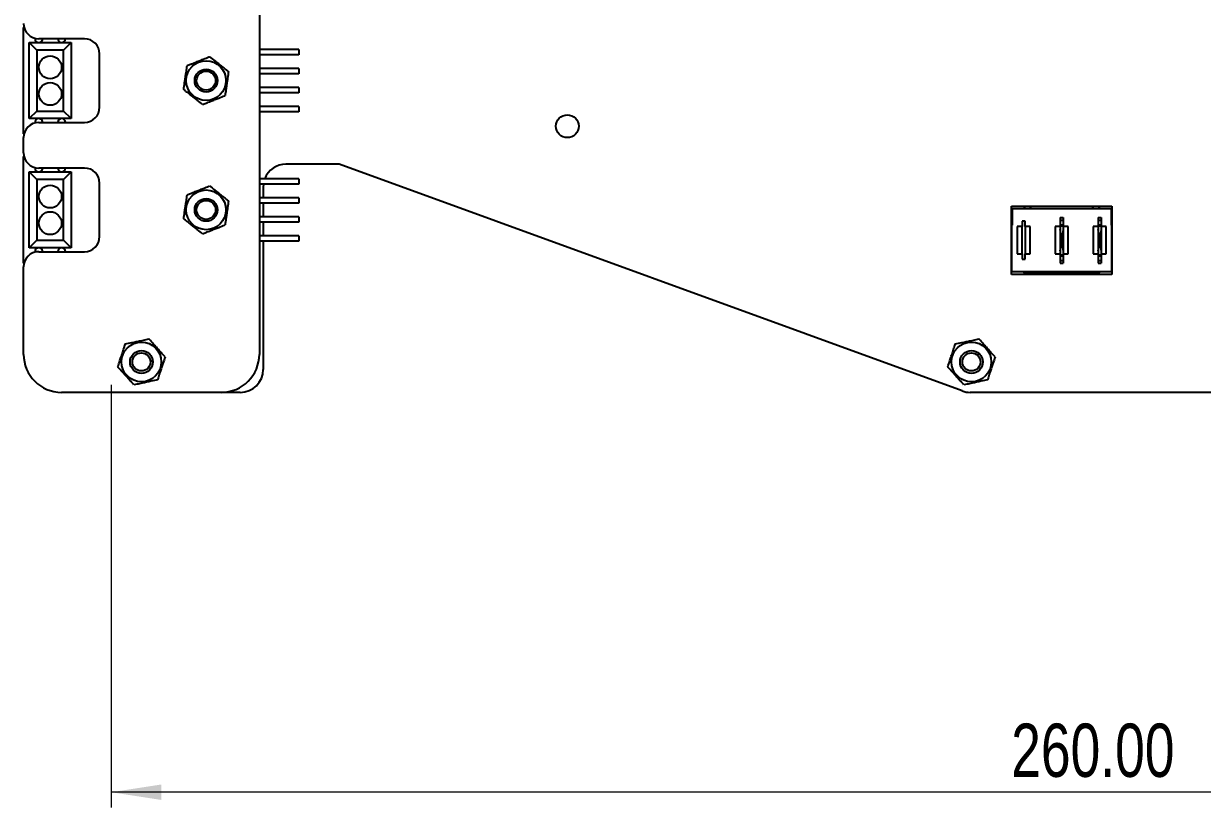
# Model space of a CAD drawing. Header units: millimetres. Extents: x 53 to 376, y 29 to 265.
# Drawn here: x 54.7 to 132.2, y 29.1 to 80.6 of the extents above; entities that cross this region are included whole.
import ezdxf

# ---------------------------------------------------------------- set-up
doc = ezdxf.new("R2010")
doc.units = ezdxf.units.MM
doc.styles.add('SLDTEXTSTYLE0', font='TXT', dxfattribs={"width": 0.75})
doc.dimstyles.new('SLDDIMSTYLE0', dxfattribs={"dimtxt": 3.5, "dimasz": 3.302, "dimexe": 0, "dimexo": 0.0625, "dimgap": 0.875, "dimtad": 1, "dimlfac": 2, "dimrnd": 1e-09, "dimzin": 4, "dimdsep": 46, "dimtxsty": 'SLDTEXTSTYLE0', "dimsah": 1, "dimcen": 0.09, "dimadec": 0, "dimazin": 1, "dimtfac": 1, "dimtofl": 0, "dimtmove": 0, "dimatfit": 3, "dimfxl": 0, "dimfrac": 2, "dimtolj": 1, "dimtzin": 12, "dimarcsym": 0})

# ---------------------------------------------------------------- blocks, each defined once
blk = doc.blocks.new('_D_7')
at = {"color": 7, "linetype": 'Continuous', "lineweight": 0}
for p, q in [((60.484, 56.883), (60.484, 29.089)), ((190.484, 56.883), (190.484, 29.089)), ((190.484, 30.089), (60.484, 30.089))]:
    blk.add_line(p, q, dxfattribs=at)
at = {"color": 7, "linetype": 'Continuous', "lineweight": 18}
for points in [[(60.484, 30.089), (63.786, 29.581), (63.786, 30.597)], [(190.484, 30.089), (187.182, 30.597), (187.182, 29.581)]]:
    blk.add_solid(points, dxfattribs=at)
at = {"color": 7, "linetype": 'Continuous', "lineweight": 18, "insert": (119.662, 34.6), "char_height": 3.5, "attachment_point": 1, "style": 'SLDTEXTSTYLE0'}
blk.add_mtext('260.00', dxfattribs=at)

msp = doc.modelspace()

# ---------------------------------------------------------------- linework, layer by layer
at = {"color": 7, "linetype": 'Continuous', "lineweight": 25}
for p, q in [((70.2335, 128.8828), (70.2335, 58.8828)), ((54.7335, 73.3828), (54.7335, 80.3828)), ((54.7335, 80.3828), (54.7653, 80.3828)), ((55.6085, 78.8828), (55.1085, 79.3828)), ((55.1085, 79.3828), (57.8585, 79.3828)), ((55.1085, 74.3828), (55.1085, 79.3828)), ((58.7335, 79.6328), (55.7335, 79.6328)), ((57.8585, 79.3828), (57.3585, 78.8828)), ((57.8585, 79.3828), (57.8585, 74.3828)), ((57.3585, 78.8828), (55.6085, 78.8828)), ((55.6085, 78.8828), (55.6085, 74.8828)), ((57.3585, 74.8828), (57.3585, 78.8828)), ((59.7335, 75.1328), (59.7335, 78.6328)), ((70.276, 78.9328), (70.2335, 78.9328)), ((70.276, 78.5828), (70.2335, 78.5828)), ((70.276, 78.5828), (70.276, 78.9328)), ((72.8356, 78.9328), (70.276, 78.9328)), ((72.8356, 78.5828), (70.276, 78.5828)), ((72.8356, 78.9328), (72.8356, 78.5828)), ((70.276, 77.6828), (70.2335, 77.6828)), ((70.276, 77.3328), (70.276, 77.6828)), ((72.8356, 77.6828), (70.276, 77.6828)), ((72.8356, 77.6828), (72.8356, 77.3328)), ((70.276, 77.3328), (70.2335, 77.3328)), ((72.8356, 77.3328), (70.276, 77.3328)), ((70.276, 76.4328), (70.2335, 76.4328)), ((70.276, 76.0828), (70.2335, 76.0828)), ((70.276, 76.0828), (70.276, 76.4328)), ((72.8356, 76.4328), (70.276, 76.4328)), ((72.8356, 76.0828), (70.276, 76.0828)), ((72.8356, 76.4328), (72.8356, 76.0828)), ((70.276, 75.1828), (70.2335, 75.1828)), ((70.276, 74.8328), (70.276, 75.1828)), ((72.8356, 75.1828), (70.276, 75.1828)), ((72.8356, 75.1828), (72.8356, 74.8328)), ((55.6085, 74.8828), (55.1085, 74.3828)), ((55.6085, 74.8828), (57.3585, 74.8828)), ((57.8585, 74.3828), (57.3585, 74.8828)), ((70.276, 74.8328), (70.2335, 74.8328)), ((72.8356, 74.8328), (70.276, 74.8328)), ((57.8585, 74.3828), (55.1085, 74.3828)), ((55.7335, 74.1328), (58.7335, 74.1328)), ((54.7653, 73.3828), (54.7335, 73.3828)), ((54.7335, 72.1328), (54.7335, 73.1328)), ((54.7335, 64.8828), (54.7335, 71.8828)), ((54.7335, 71.8828), (54.7653, 71.8828)), ((75.4835, 71.3828), (71.9835, 71.3828)), ((116.4472, 56.4733), (75.4835, 71.3828)), ((55.6085, 70.3828), (55.1085, 70.8828)), ((55.1085, 70.8828), (57.8585, 70.8828)), ((55.1085, 65.8828), (55.1085, 70.8828)), ((58.7335, 71.1328), (55.7335, 71.1328)), ((57.8585, 70.8828), (57.3585, 70.3828)), ((57.8585, 70.8828), (57.8585, 65.8828)), ((57.3585, 70.3828), (55.6085, 70.3828)), ((55.6085, 70.3828), (55.6085, 66.3828)), ((57.3585, 66.3828), (57.3585, 70.3828)), ((59.7335, 66.6328), (59.7335, 70.1328)), ((70.276, 70.4328), (70.2335, 70.4328)), ((70.276, 70.0828), (70.2335, 70.0828)), ((70.276, 70.0828), (70.276, 70.4328)), ((72.8356, 70.4328), (70.276, 70.4328)), ((72.8356, 70.0828), (70.276, 70.0828)), ((70.4969, 70.0828), (70.4835, 69.8828)), ((70.4835, 69.8828), (70.4835, 69.1828)), ((72.8356, 70.4328), (72.8356, 70.0828)), ((70.276, 69.1828), (70.2335, 69.1828)), ((70.276, 68.8328), (70.276, 69.1828)), ((72.8356, 69.1828), (70.276, 69.1828)), ((72.8356, 69.1828), (72.8356, 68.8328)), ((70.276, 68.8328), (70.2335, 68.8328)), ((72.8356, 68.8328), (70.276, 68.8328)), ((70.4835, 68.8328), (70.4835, 67.9328)), ((119.6835, 64.1328), (119.6835, 68.6328)), ((119.6835, 68.6328), (126.2835, 68.6328)), ((119.7335, 68.4328), (119.7335, 67.3828)), ((126.2085, 68.4578), (119.7585, 68.4578)), ((120.4835, 68.4828), (120.4835, 68.4578)), ((120.4835, 68.4828), (125.4835, 68.4828)), ((125.4835, 68.4828), (125.4835, 68.4578)), ((126.2335, 68.4328), (126.2335, 67.3828)), ((126.2835, 68.6328), (126.2835, 64.1328)), ((70.276, 67.9328), (70.2335, 67.9328)), ((70.276, 67.5828), (70.2335, 67.5828)), ((70.276, 67.5828), (70.276, 67.9328)), ((72.8356, 67.9328), (70.276, 67.9328)), ((72.8356, 67.5828), (70.276, 67.5828)), ((70.4835, 67.5828), (70.4835, 66.6828)), ((72.8356, 67.9328), (72.8356, 67.5828)), ((120.5835, 67.6328), (120.3835, 67.6328)), ((120.3835, 67.6328), (120.3835, 67.2828)), ((120.5835, 67.2828), (120.5835, 67.6328)), ((122.8835, 67.8828), (123.0835, 67.8828)), ((122.8835, 67.8828), (122.8835, 67.7078)), ((122.8835, 67.7078), (123.0835, 67.7078)), ((122.8835, 67.7078), (122.8835, 67.4078)), ((123.0835, 67.8828), (123.0835, 67.7078)), ((123.0835, 67.7078), (123.0835, 67.4078)), ((125.3835, 67.8828), (125.5835, 67.8828)), ((125.3835, 67.8828), (125.3835, 67.7078)), ((125.3835, 67.7078), (125.5835, 67.7078)), ((125.3835, 67.7078), (125.3835, 67.4078)), ((125.5835, 67.8828), (125.5835, 67.7078)), ((125.5835, 67.7078), (125.5835, 67.4078)), ((70.276, 66.6828), (70.2335, 66.6828)), ((70.276, 66.3328), (70.276, 66.6828)), ((72.8356, 66.6828), (70.276, 66.6828)), ((72.8356, 66.6828), (72.8356, 66.3328)), ((119.7085, 67.3828), (119.6835, 67.3828)), ((119.7085, 67.3828), (119.7335, 67.3828)), ((119.7085, 64.3328), (119.7085, 67.3828)), ((120.0585, 67.2828), (120.0585, 65.4828)), ((120.3835, 67.2828), (120.0585, 67.2828)), ((120.3835, 65.4828), (120.3835, 67.2828)), ((120.9085, 67.2828), (120.5835, 67.2828)), ((120.5835, 67.2828), (120.5835, 65.4828)), ((120.9085, 65.4828), (120.9085, 67.2828)), ((122.8835, 67.2828), (122.5585, 67.2828)), ((122.5585, 67.2828), (122.5585, 65.4828)), ((122.8835, 67.4078), (123.0835, 67.4078)), ((122.8835, 67.4078), (122.8835, 67.3328)), ((122.8835, 67.3328), (122.8835, 67.0828)), ((122.8835, 67.3328), (123.0835, 67.3328)), ((122.8835, 67.0828), (122.8835, 65.6828)), ((122.9276, 66.8328), (122.8835, 67.0828)), ((122.9276, 66.8328), (122.9276, 65.9328)), ((122.9276, 66.8328), (123.0395, 66.8328)), ((123.0835, 67.0828), (123.0395, 66.8328)), ((123.0395, 66.8328), (123.0395, 65.9328)), ((123.0835, 67.4078), (123.0835, 67.3328)), ((123.0835, 67.3328), (123.0835, 67.0828)), ((123.4085, 67.2828), (123.0835, 67.2828)), ((123.0835, 67.0828), (123.0835, 65.6828)), ((123.4085, 65.4828), (123.4085, 67.2828)), ((125.3835, 67.2828), (125.0585, 67.2828)), ((125.0585, 67.2828), (125.0585, 65.4828)), ((125.3835, 67.4078), (125.5835, 67.4078)), ((125.3835, 67.4078), (125.3835, 67.3328)), ((125.3835, 67.3328), (125.3835, 67.0828)), ((125.3835, 67.3328), (125.5835, 67.3328)), ((125.3835, 67.0828), (125.3835, 65.6828)), ((125.4276, 66.8328), (125.4276, 65.9328)), ((125.4276, 66.8328), (125.5395, 66.8328)), ((125.5395, 66.8328), (125.5395, 65.9328)), ((125.5835, 67.4078), (125.5835, 67.3328)), ((125.5835, 67.3328), (125.5835, 67.0828)), ((125.9085, 67.2828), (125.5835, 67.2828)), ((125.5835, 67.0828), (125.5835, 65.6828)), ((125.9085, 65.4828), (125.9085, 67.2828)), ((126.2585, 67.3828), (126.2335, 67.3828)), ((126.2585, 67.3828), (126.2585, 64.3328)), ((126.2835, 67.3828), (126.2585, 67.3828)), ((55.6085, 66.3828), (55.1085, 65.8828)), ((57.8585, 65.8828), (55.1085, 65.8828)), ((55.6085, 66.3828), (57.3585, 66.3828)), ((57.8585, 65.8828), (57.3585, 66.3828)), ((70.276, 66.3328), (70.2335, 66.3328)), ((72.8356, 66.3328), (70.276, 66.3328)), ((70.4835, 66.3328), (70.4835, 57.8828)), ((122.9276, 65.9328), (123.0395, 65.9328)), ((125.3835, 65.6828), (125.4276, 65.9328)), ((125.4276, 65.9328), (125.5395, 65.9328)), ((55.7335, 65.6328), (58.7335, 65.6328)), ((119.7085, 65.3828), (119.6835, 65.3828)), ((120.0585, 65.4828), (120.3835, 65.4828)), ((120.3835, 65.4828), (120.3835, 65.1328)), ((120.3835, 65.1328), (120.5835, 65.1328)), ((120.5835, 65.4828), (120.9085, 65.4828)), ((120.5835, 65.1328), (120.5835, 65.4828)), ((122.5585, 65.4828), (122.8835, 65.4828)), ((122.8835, 65.6828), (122.8835, 65.4328)), ((122.8835, 65.4328), (123.0835, 65.4328)), ((122.8835, 65.4328), (122.8835, 65.3578)), ((122.8835, 65.3578), (123.0835, 65.3578)), ((122.8835, 65.3578), (122.8835, 65.0578)), ((123.0835, 65.6828), (123.0835, 65.4328)), ((123.0835, 65.4828), (123.4085, 65.4828)), ((123.0835, 65.4328), (123.0835, 65.3578)), ((123.0835, 65.3578), (123.0835, 65.0578)), ((125.0585, 65.4828), (125.3835, 65.4828)), ((125.3835, 65.6828), (125.3835, 65.4328)), ((125.3835, 65.4328), (125.5835, 65.4328)), ((125.3835, 65.4328), (125.3835, 65.3578)), ((125.3835, 65.3578), (125.5835, 65.3578)), ((125.3835, 65.3578), (125.3835, 65.0578)), ((125.5835, 65.6828), (125.5835, 65.4328)), ((125.5835, 65.4828), (125.9085, 65.4828)), ((125.5835, 65.4328), (125.5835, 65.3578)), ((125.5835, 65.3578), (125.5835, 65.0578)), ((126.2835, 65.3828), (126.2585, 65.3828)), ((54.7653, 64.8828), (54.7335, 64.8828)), ((54.7335, 58.8828), (54.7335, 64.6328)), ((122.8835, 65.0578), (123.0835, 65.0578)), ((122.8835, 65.0578), (122.8835, 64.8828)), ((122.8835, 64.8828), (123.0835, 64.8828)), ((123.0835, 65.0578), (123.0835, 64.8828)), ((125.3835, 65.0578), (125.5835, 65.0578)), ((125.3835, 65.0578), (125.3835, 64.8828)), ((125.3835, 64.8828), (125.5835, 64.8828)), ((125.5835, 65.0578), (125.5835, 64.8828)), ((126.2835, 64.1328), (119.6835, 64.1328)), ((126.2335, 64.3078), (119.7335, 64.3078)), ((120.4835, 64.2828), (120.4835, 64.3078)), ((120.4835, 64.2828), (125.4835, 64.2828)), ((125.4835, 64.2828), (125.4835, 64.3078)), ((117.4469, 58.8246), (117.5508, 58.9397)), ((63.0752, 58.4454), (63.2294, 58.4617)), ((67.7335, 56.3828), (57.2335, 56.3828)), ((68.9835, 56.3828), (67.7335, 56.3828)), ((158.9835, 56.3828), (116.9602, 56.3828))]:
    msp.add_line(p, q, dxfattribs=at)
at = {"color": 7, "linetype": 'Continuous', "lineweight": 25, "flags": 128}
for points in [[(120.6094, 68.6328), (120.5389, 68.5488), (120.4835, 68.4828)], [(120.9835, 68.4828), (120.913, 68.5668), (120.8577, 68.6328)], [(125.1094, 68.6328), (125.0389, 68.5488), (124.9835, 68.4828)], [(125.4835, 68.4828), (125.413, 68.5668), (125.3577, 68.6328)], [(125.4276, 66.8328), (125.4029, 66.9728), (125.3835, 67.0828)], [(125.5835, 67.0828), (125.5588, 66.9428), (125.5395, 66.8328)], [(122.8835, 65.6828), (122.9082, 65.8228), (122.9276, 65.9328)], [(123.0395, 65.9328), (123.0641, 65.7928), (123.0835, 65.6828)], [(125.5395, 65.9328), (125.5641, 65.7928), (125.5835, 65.6828)], [(120.4835, 64.2828), (120.554, 64.1988), (120.6094, 64.1328)], [(120.8577, 64.1328), (120.9282, 64.2168), (120.9835, 64.2828)], [(124.9835, 64.2828), (125.054, 64.1988), (125.1094, 64.1328)], [(125.3577, 64.1328), (125.4282, 64.2168), (125.4835, 64.2828)]]:
    msp.add_lwpolyline(points, dxfattribs=at)
at = {"color": 7, "linetype": 'Continuous', "lineweight": 25}
for centre, radius in [((56.4835, 77.7578), 0.75), ((66.7335, 76.8828), 1.3063), ((66.7335, 76.8828), 0.75), ((66.7335, 76.8828), 0.625), ((56.4835, 76.0078), 0.75), ((90.4835, 73.8828), 0.75), ((56.4835, 69.2578), 0.75), ((66.7335, 68.3828), 1.3062), ((66.7335, 68.3828), 0.75), ((66.7335, 68.3828), 0.625), ((56.4835, 67.5078), 0.75), ((62.4835, 58.3828), 1.3062), ((117.0483, 58.3828), 1.3062), ((62.4835, 58.3828), 0.75), ((62.4835, 58.3828), 0.595), ((117.0483, 58.3828), 0.75), ((117.0483, 58.3828), 0.595)]:
    msp.add_circle(centre, radius, dxfattribs=at)
for centre, radius, start, end in [((55.7335, 80.6328), 1, 180, 270), ((55.7335, 79.6328), 0.25, 172.819244, 0), ((57.2335, 79.6328), 0.25, 180, 0), ((58.7335, 78.6328), 1, 0, 90), ((58.7335, 75.1328), 1, 270, 0), ((55.7335, 73.1328), 1, 90, 180), ((55.7335, 74.1328), 0.25, 0, 187.180756), ((57.2335, 74.1328), 0.25, 0, 180), ((55.7335, 72.1328), 1, 180, 270), ((71.9835, 69.8828), 1.5, 90, 158.489812), ((55.7335, 71.1328), 0.25, 172.819244, 0), ((57.2335, 71.1328), 0.25, 180, 0), ((58.7335, 70.1328), 1, 0, 90), ((119.7585, 68.4328), 0.025, 90, 180), ((126.2085, 68.4328), 0.025, 0, 90), ((55.7335, 65.6328), 0.25, 0, 187.180756), ((57.2335, 65.6328), 0.25, 0, 180), ((58.7335, 66.6328), 1, 270, 0), ((55.7335, 64.6328), 1, 90, 180), ((119.7335, 64.3328), 0.025, 180, 270), ((126.2335, 64.3328), 0.025, 270, 0), ((57.2335, 58.8828), 2.5, 180, 270), ((67.7335, 58.8828), 2.5, 270, 0), ((68.9835, 57.8828), 1.5, 270, 0), ((116.9602, 57.8828), 1.5, 250, 270)]:
    msp.add_arc(centre, radius, start, end, dxfattribs=at)
for points, knots in [([(65.4872, 77.8664), (65.5593, 77.8951), (65.7215, 77.9597), (65.9919, 78.0675), (66.287, 78.185), (66.6066, 78.3124), (66.8213, 78.3979), (66.9491, 78.4488), (66.9621, 78.454)], [0, 0, 0, 0, 0.16773417, 0.37691656, 0.53701375, 0.69698819, 0.96913681, 1, 1, 1, 1]), ([(66.9621, 78.454), (67.0734, 78.3662), (67.2475, 78.2288), (67.5405, 77.9976), (67.8055, 77.7884), (68.0279, 77.613), (68.1589, 77.5096), (68.2085, 77.4704)], [0, 0, 0, 0, 0.299138, 0.4681411, 0.6379816, 0.8628321, 1, 1, 1, 1]), ([(65.2586, 76.2952), (65.279, 76.4354), (65.3109, 76.6549), (65.3646, 77.0243), (65.4133, 77.3584), (65.454, 77.6387), (65.4781, 77.8038), (65.4872, 77.8664)], [0, 0, 0, 0, 0.2991379, 0.4681417, 0.6379818, 0.8628321, 1, 1, 1, 1]), ([(68.2085, 77.4704), (68.1881, 77.3302), (68.1562, 77.1107), (68.1024, 76.7413), (68.0538, 76.4072), (68.013, 76.127), (67.989, 75.9618), (67.9799, 75.8993)], [0, 0, 0, 0, 0.2991379, 0.4681417, 0.6379818, 0.8628321, 1, 1, 1, 1]), ([(66.5049, 75.3116), (66.3937, 75.3994), (66.2196, 75.5368), (65.9265, 75.7681), (65.6615, 75.9772), (65.4392, 76.1527), (65.3082, 76.256), (65.2586, 76.2952)], [0, 0, 0, 0, 0.2991382, 0.4681429, 0.6379817, 0.8628321, 1, 1, 1, 1]), ([(66.5049, 75.3116), (66.5771, 75.3404), (66.7393, 75.405), (67.0097, 75.5127), (67.3048, 75.6303), (67.6244, 75.7576), (67.8391, 75.8432), (67.9669, 75.8941), (67.9799, 75.8993)], [0, 0, 0, 0, 0.1677325, 0.376917, 0.5370122, 0.6969883, 0.9691368, 1, 1, 1, 1]), ([(65.4872, 69.3664), (65.5593, 69.3951), (65.7215, 69.4597), (65.9919, 69.5675), (66.287, 69.685), (66.6066, 69.8124), (66.8213, 69.8979), (66.9491, 69.9488), (66.9621, 69.954)], [0, 0, 0, 0, 0.1677341, 0.3769165, 0.537014, 0.6969883, 0.9691368, 1, 1, 1, 1]), ([(66.9621, 69.954), (67.0734, 69.8662), (67.2475, 69.7288), (67.5405, 69.4976), (67.8055, 69.2884), (68.0279, 69.113), (68.1589, 69.0096), (68.2085, 68.9704)], [0, 0, 0, 0, 0.2991382, 0.4681413, 0.6379817, 0.8628316, 1, 1, 1, 1]), ([(65.2586, 67.7952), (65.279, 67.9354), (65.3109, 68.1549), (65.3646, 68.5243), (65.4133, 68.8584), (65.454, 69.1387), (65.4781, 69.3038), (65.4872, 69.3664)], [0, 0, 0, 0, 0.2991379, 0.4681417, 0.6379818, 0.8628321, 1, 1, 1, 1]), ([(68.2085, 68.9704), (68.1881, 68.8302), (68.1562, 68.6107), (68.1024, 68.2413), (68.0538, 67.9072), (68.013, 67.627), (67.989, 67.4618), (67.9799, 67.3993)], [0, 0, 0, 0, 0.2991379, 0.4681418, 0.6379809, 0.8628313, 1, 1, 1, 1]), ([(66.5049, 66.8117), (66.3937, 66.8994), (66.2196, 67.0368), (65.9265, 67.2681), (65.6615, 67.4772), (65.4392, 67.6527), (65.3082, 67.756), (65.2586, 67.7952)], [0, 0, 0, 0, 0.2991378, 0.4681432, 0.6379815, 0.862832, 1, 1, 1, 1]), ([(66.5049, 66.8117), (66.5771, 66.8404), (66.7393, 66.905), (67.0097, 67.0127), (67.3048, 67.1303), (67.6244, 67.2576), (67.8391, 67.3432), (67.9669, 67.3941), (67.9799, 67.3993)], [0, 0, 0, 0, 0.1677323, 0.3769168, 0.5370121, 0.6969882, 0.9691368, 1, 1, 1, 1]), ([(61.4228, 59.5642), (61.5615, 59.5935), (61.7785, 59.6393), (62.1438, 59.7164), (62.4741, 59.7861), (62.7512, 59.8446), (62.9145, 59.8791), (62.9763, 59.8921)], [0, 0, 0, 0, 0.2991375, 0.468142, 0.63798, 0.8628306, 1, 1, 1, 1]), ([(64.037, 58.7107), (63.9851, 58.7685), (63.8685, 58.8984), (63.674, 59.115), (63.4618, 59.3514), (63.232, 59.6074), (63.0776, 59.7793), (62.9857, 59.8817), (62.9763, 59.8921)], [0, 0, 0, 0, 0.1677336, 0.3769159, 0.5370128, 0.696988, 0.9691379, 1, 1, 1, 1]), ([(115.9876, 59.5642), (116.1263, 59.5935), (116.3433, 59.6393), (116.7086, 59.7164), (117.0389, 59.7861), (117.316, 59.8446), (117.4793, 59.8791), (117.5411, 59.8921)], [0, 0, 0, 0, 0.29913793, 0.46814215, 0.63798153, 0.86283161, 1, 1, 1, 1]), ([(118.6018, 58.7107), (118.5499, 58.7685), (118.4333, 58.8984), (118.2389, 59.115), (118.0266, 59.3514), (117.7968, 59.6074), (117.6424, 59.7793), (117.5505, 59.8817), (117.5411, 59.8921)], [0, 0, 0, 0, 0.1677333, 0.3769164, 0.5370134, 0.6969876, 0.9691373, 1, 1, 1, 1]), ([(60.93, 58.0549), (60.974, 58.1897), (61.0429, 58.4005), (61.1587, 58.7554), (61.2635, 59.0763), (61.3514, 59.3455), (61.4032, 59.5041), (61.4228, 59.5642)], [0, 0, 0, 0, 0.2991362, 0.4681409, 0.6379819, 0.8628315, 1, 1, 1, 1]), ([(115.4949, 58.0549), (115.5388, 58.1897), (115.6077, 58.4005), (115.7235, 58.7554), (115.8283, 59.0763), (115.9162, 59.3455), (115.968, 59.5041), (115.9876, 59.5642)], [0, 0, 0, 0, 0.2991371, 0.4681416, 0.6379823, 0.8628313, 1, 1, 1, 1]), ([(64.037, 58.7107), (63.993, 58.576), (63.9242, 58.3652), (63.8083, 58.0103), (63.7036, 57.6894), (63.6157, 57.4201), (63.5639, 57.2615), (63.5442, 57.2014)], [0, 0, 0, 0, 0.29913799, 0.46814249, 0.63798061, 0.86283117, 1, 1, 1, 1]), ([(118.6018, 58.7107), (118.5578, 58.576), (118.489, 58.3652), (118.3732, 58.0103), (118.2684, 57.6894), (118.1805, 57.4201), (118.1287, 57.2615), (118.1091, 57.2014)], [0, 0, 0, 0, 0.2991384, 0.4681425, 0.6379811, 0.8628315, 1, 1, 1, 1]), ([(61.9908, 56.8735), (61.9388, 56.9313), (61.8222, 57.0612), (61.6278, 57.2778), (61.4155, 57.5142), (61.1857, 57.7702), (61.0313, 57.9421), (60.9394, 58.0445), (60.93, 58.0549)], [0, 0, 0, 0, 0.16773488, 0.37691723, 0.53701269, 0.69698805, 0.96913668, 1, 1, 1, 1]), ([(116.5556, 56.8735), (116.5037, 56.9313), (116.387, 57.0612), (116.1926, 57.2778), (115.9804, 57.5142), (115.7505, 57.7702), (115.5961, 57.9421), (115.5042, 58.0445), (115.4949, 58.0549)], [0, 0, 0, 0, 0.1677342, 0.3769174, 0.5370127, 0.6969881, 0.9691361, 1, 1, 1, 1]), ([(63.5442, 57.2014), (63.4056, 57.1721), (63.1886, 57.1263), (62.8233, 57.0492), (62.493, 56.9795), (62.2159, 56.921), (62.0526, 56.8866), (61.9908, 56.8735)], [0, 0, 0, 0, 0.2991365, 0.4681426, 0.6379804, 0.8628309, 1, 1, 1, 1]), ([(118.1091, 57.2014), (117.9704, 57.1721), (117.7534, 57.1263), (117.3881, 57.0492), (117.0578, 56.9795), (116.7807, 56.921), (116.6174, 56.8866), (116.5556, 56.8735)], [0, 0, 0, 0, 0.29913748, 0.4681414, 0.63798124, 0.86283165, 1, 1, 1, 1])]:
    msp.add_open_spline(points, degree=3, knots=knots, dxfattribs=at)

# ---------------------------------------------------------------- dimensions: what is measured, and where the dimension line sits
at = {"color": 7, "linetype": 'Continuous', "lineweight": 18}
dim = msp.add_linear_dim(base=(60.4835, 30.0886), p1=(190.4835, 57.8828), p2=(60.4835, 57.8828), dimstyle='SLDDIMSTYLE0', dxfattribs=at)
dim.commit()
dim.dimension.update_dxf_attribs({"geometry": '_D_7', "text_midpoint": (126.7743, 30.0886), "dimtype": 160})

doc.saveas('drawing.dxf')
